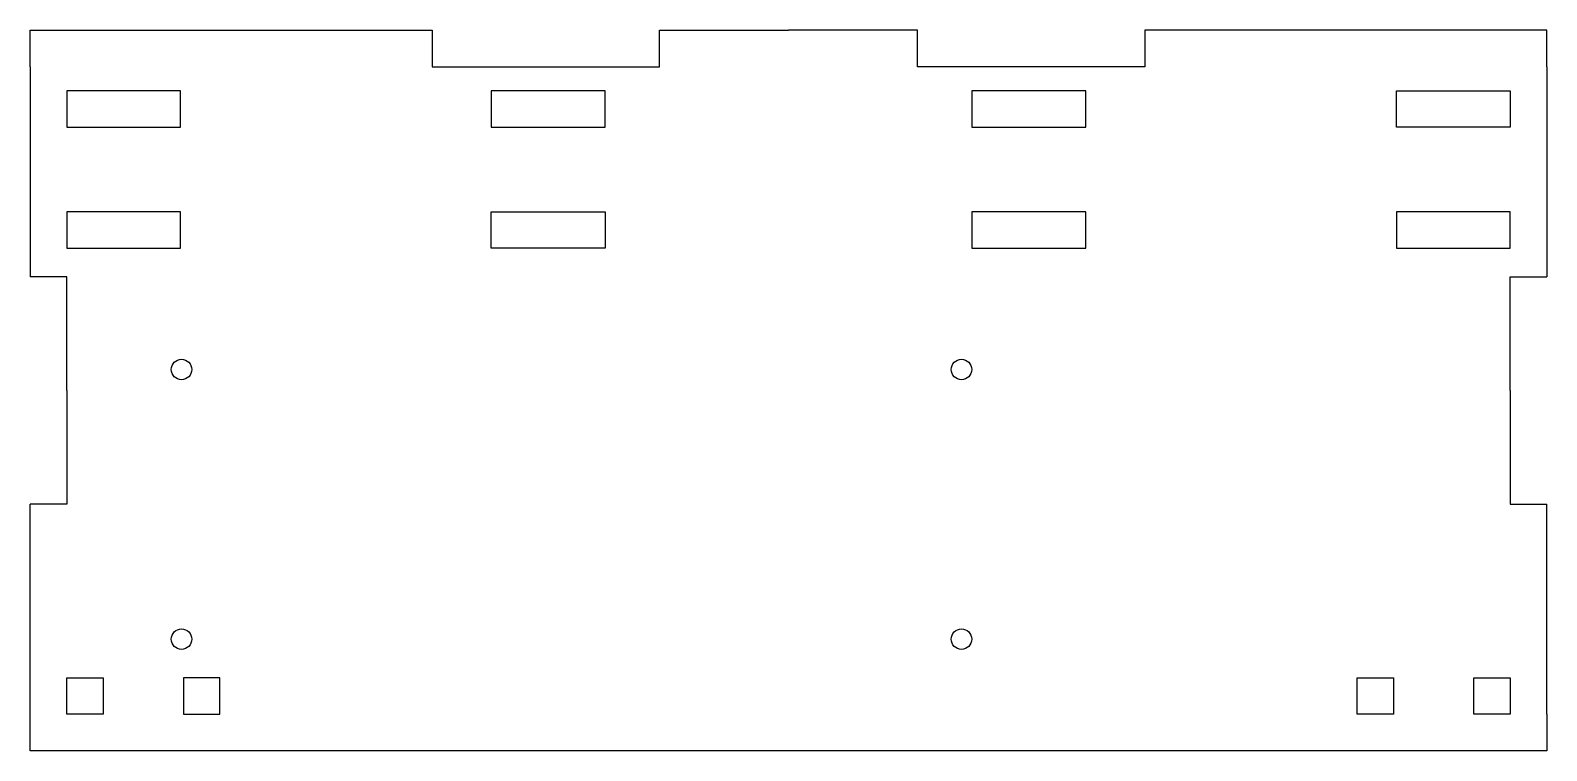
# Model space of a CAD drawing. Header units: millimetres. Extents: x -100 to 100, y -95 to 0.
import ezdxf

# ---------------------------------------------------------------- set-up
doc = ezdxf.new("R2010")
doc.units = ezdxf.units.MM
doc.layers.get('0').update_dxf_attribs({"linetype": 'CONTINUOUS'})

msp = doc.modelspace()

# ---------------------------------------------------------------- linework, layer by layer
for p, q in [((-100, -4.8), (-100, 0)), ((-100, 0), (-75, 0)), ((-75, 0), (-47, 0)), ((-17, 0), (0, 0)), ((17, 0), (0, 0)), ((75, 0), (47, 0)), ((100, 0), (75, 0)), ((100, -4.8), (100, 0)), ((-47, 0), (-47, -4.8)), ((-17, -4.8), (-17, 0)), ((17, -4.8), (17, 0)), ((47, 0), (47, -4.8)), ((-100, -4.8), (-100, -32.5)), ((-47, -4.8), (-17, -4.8)), ((47, -4.8), (17, -4.8)), ((100, -4.8), (100, -32.5)), ((-95.2, -32.5), (-100, -32.5)), ((-95.2, -47.5), (-95.2, -32.5)), ((95.2, -47.5), (95.2, -32.5)), ((95.2, -32.5), (100, -32.5)), ((-95.2, -47.5), (-95.2, -62.5)), ((95.2, -47.5), (95.2, -62.5)), ((-95.2, -62.5), (-100, -62.5)), ((-100, -90.2), (-100, -62.5)), ((95.2, -62.5), (100, -62.5)), ((100, -90.2), (100, -62.5)), ((-100, -95), (-100, -90.2)), ((100, -90.2), (100, -95)), ((100, -95), (-100, -95))]:
    msp.add_line(p, q)
for points in [[(-95.2, -7.975), (-95.2, -12.775), (-80.2, -12.775), (-80.2, -7.975)], [(-24.2, -7.975), (-39.2, -7.975), (-39.2, -12.775), (-24.2, -12.775)], [(24.2, -7.975), (24.2, -12.775), (39.2, -12.775), (39.2, -7.975)], [(95.2, -7.975), (95.2, -12.775), (80.2, -12.775), (80.2, -7.975)], [(-80.2, -23.925), (-95.2, -23.925), (-95.2, -28.725), (-80.2, -28.725)], [(-24.2, -23.925), (-24.2, -28.725), (-39.2, -28.725), (-39.2, -23.925)], [(24.2, -23.925), (24.2, -28.725), (39.2, -28.725), (39.2, -23.925)], [(80.2, -23.925), (80.2, -28.725), (95.2, -28.725), (95.2, -23.925)], [(-95.2, -85.4), (-90.4, -85.4), (-90.4, -90.2), (-95.2, -90.2)], [(-75, -85.4), (-79.8, -85.4), (-79.8, -90.2), (-75, -90.2)], [(75, -90.2), (75, -85.4), (79.8, -85.4), (79.8, -90.2)], [(95.2, -85.4), (95.2, -90.2), (90.4, -90.2), (90.4, -85.4)]]:
    msp.add_lwpolyline(points, close=True)
for centre in [(-80.058984, -44.729614), (22.811016, -44.729614), (-80.058984, -80.289512), (22.811016, -80.289512)]:
    msp.add_circle(centre, 1.35)

doc.saveas('drawing.dxf')
